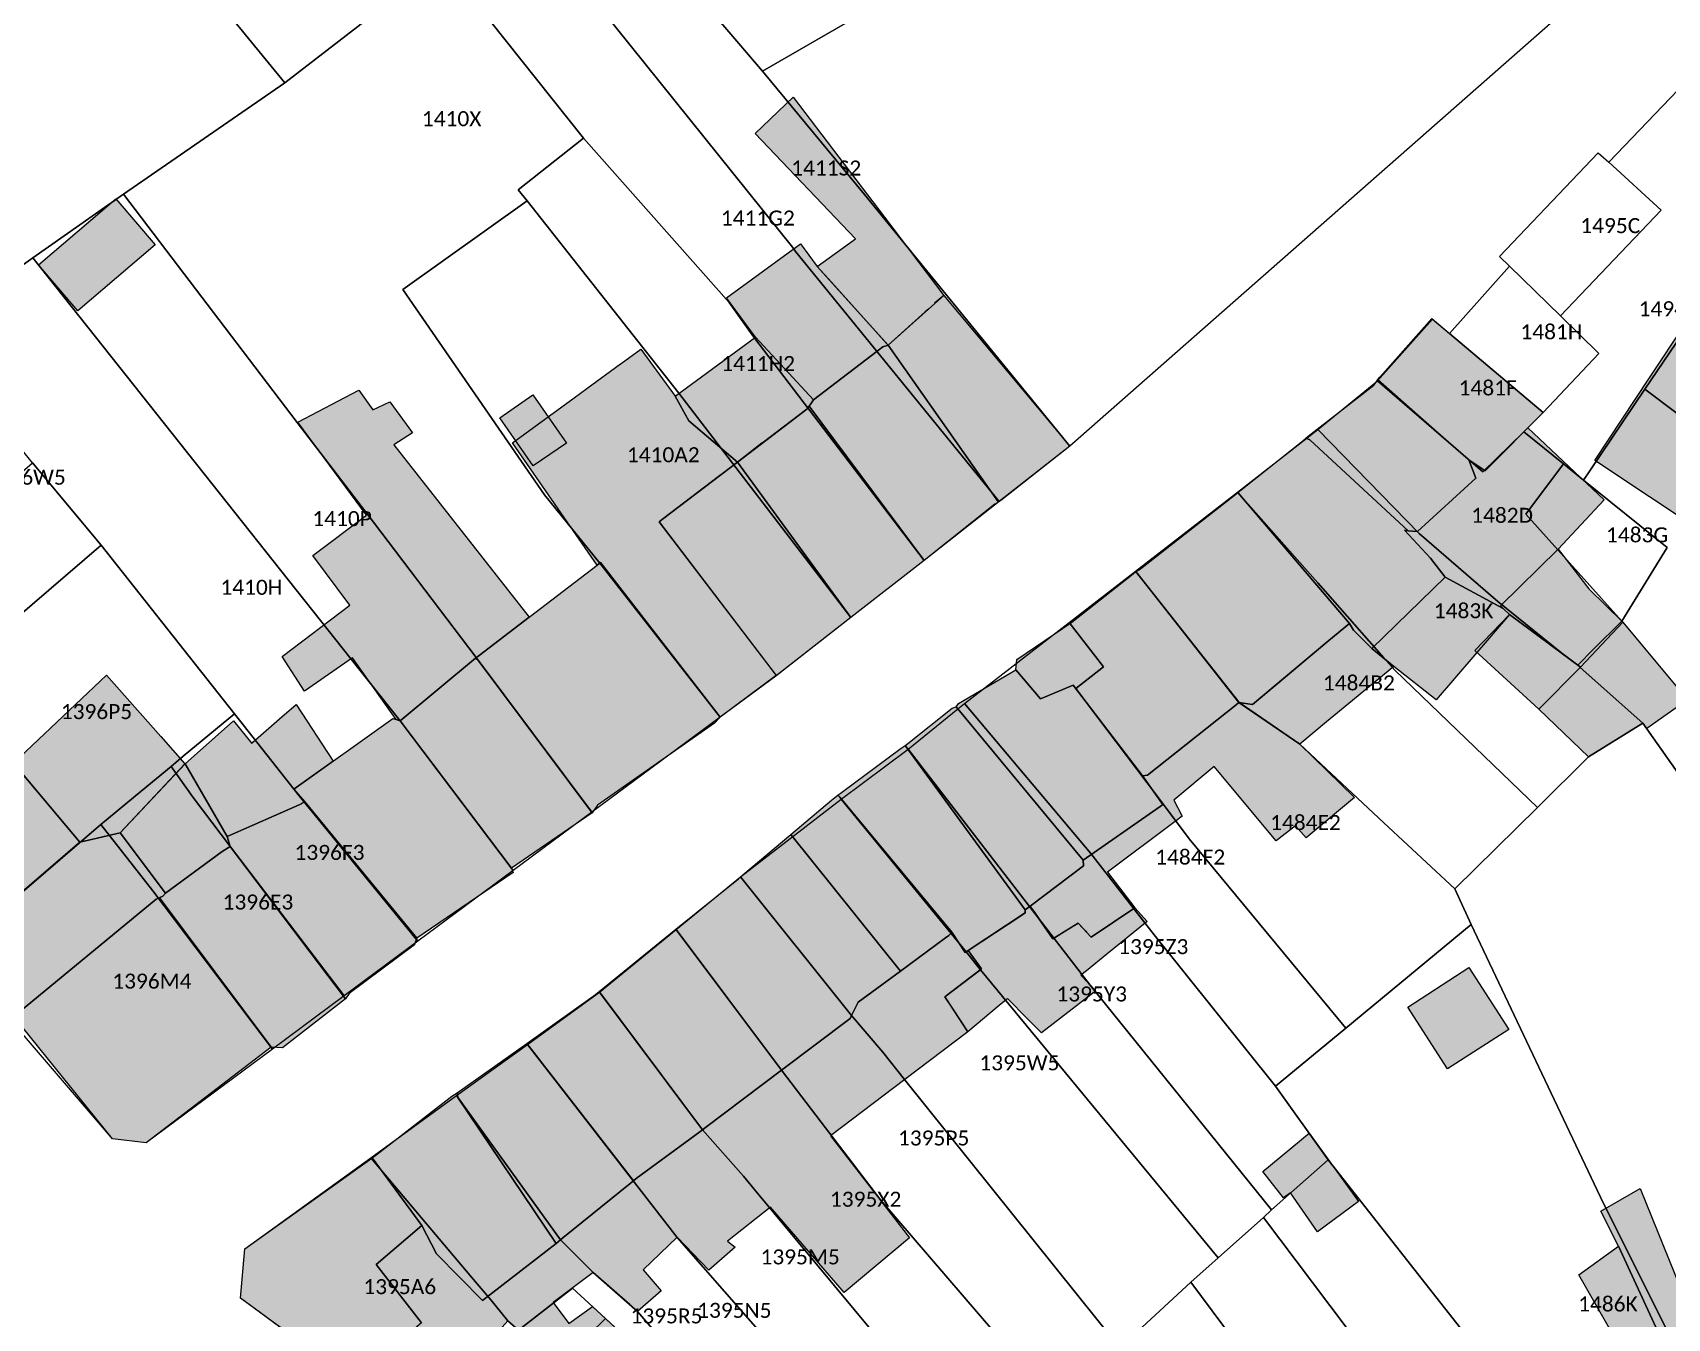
# Model space of a CAD drawing. Header units: metres. Extents: x 113120 to 240396, y 120329 to 242116.
# Drawn here: x 116610.3 to 116697.4, y 121837.3 to 121905.8 of the extents above; entities that cross this region are included whole.
import ezdxf

# ---------------------------------------------------------------- set-up
doc = ezdxf.new("R2010")
doc.units = ezdxf.units.M
doc.header["$LTSCALE"] = 3
for name, color, linetype, lineweight in [('Bpn_CaPa', 78, 'Continuous', 0), ('Bpn_ReBu', 4, 'Continuous', 0), ('Bpt_CaNu', 7, 'Continuous', 0), ('Hachure bâtiment', 11, 'Continuous', 0)]:
    doc.layers.add(name, color=color, linetype=linetype, lineweight=lineweight)
doc.styles.add('Legend', font='')
doc.styles.get('Legend').set_extended_font_data('Calibri')

msp = doc.modelspace()

# ---------------------------------------------------------------- hatches: boundary and pattern name
at = {"layer": 'Hachure bâtiment'}
h = msp.add_hatch(color=256, dxfattribs=at)
h.dxf.hatch_style = 1
h.paths.add_polyline_path([(116654.121, 121894.854), (116648.781, 121900.463), (116650.811, 121902.401), (116655.677, 121895.994), (116658.839, 121891.83), (116658.346, 121891.414), (116658.352, 121891.408), (116658.357, 121891.401), (116658.034, 121891.113), (116657.845, 121890.944), (116655.865, 121889.18), (116652.086, 121893.363)])
h = msp.add_hatch(color=256, dxfattribs=at)
h.dxf.hatch_style = 1
h.paths.add_polyline_path([(116610.568, 121893.457), (116614.695, 121896.974), (116616.788, 121894.519), (116612.661, 121891.002)])
h = msp.add_hatch(color=256, dxfattribs=at)
h.dxf.hatch_style = 1
h.paths.add_polyline_path([(116651.896, 121886.253), (116648.791, 121889.594), (116647.255, 121891.691), (116651.196, 121894.578), (116652.086, 121893.363), (116652.842, 121892.527), (116655.801, 121889.251), (116655.865, 121889.18), (116655.596, 121889.093)])
h = msp.add_hatch(color=256, dxfattribs=at)
h.dxf.hatch_style = 1
h.paths.add_polyline_path([(116699.383, 121879.157), (116693.549, 121883.017), (116696.432, 121887.373), (116696.44, 121887.386), (116698.433, 121890.397), (116699.748, 121892.386), (116700.192, 121893.056), (116700.43, 121893.415), (116700.868, 121894.078), (116700.872, 121894.076), (116708.87, 121888.783), (116708.904, 121888.761), (116710.463, 121887.729), (116710.784, 121887.517), (116710.108, 121886.495), (116710.336, 121886.344), (116712.253, 121885.075), (116710.494, 121882.417), (116708.577, 121883.685), (116708.348, 121883.837), (116708.179, 121883.948), (116706.914, 121884.786), (116706.435, 121885.102), (116703.721, 121881.001), (116705.634, 121879.735), (116705.863, 121879.584), (116705.668, 121879.289), (116705.461, 121878.976), (116702.186, 121874.027), (116697.876, 121876.879)])
h = msp.add_hatch(color=256, dxfattribs=at)
h.dxf.hatch_style = 1
h.paths.add_polyline_path([(116665.553, 121883.787), (116661.944, 121880.949), (116661.753, 121880.809), (116655.865, 121889.18), (116658.839, 121891.83)])
h = msp.add_hatch(color=256, dxfattribs=at)
h.dxf.hatch_style = 1
h.paths.add_polyline_path([(116690.789, 121885.577), (116687.706, 121882.468), (116686.83, 121883.057), (116681.982, 121887.343), (116682.094, 121887.47), (116684.857, 121890.59)])
h = msp.add_hatch(color=256, dxfattribs=at)
h.dxf.hatch_style = 1
h.paths.add_polyline_path([(116646.911, 121869.346), (116640.644, 121877.456), (116640.54, 121877.59), (116640.35, 121877.449), (116635.846, 121883.964), (116639.132, 121886.371), (116639.797, 121886.858), (116641.595, 121888.176), (116641.63, 121888.201), (116642.676, 121888.967), (116644.513, 121886.46), (116645.238, 121885.138), (116647.829, 121882.938), (116647.088, 121882.373), (116646.829, 121882.175), (116643.842, 121879.896), (116643.663, 121879.759), (116649.908, 121871.556)])
h = msp.add_hatch(color=256, dxfattribs=at)
h.dxf.hatch_style = 1
h.paths.add_polyline_path([(116647.829, 121882.938), (116645.238, 121885.138), (116644.513, 121886.46), (116648.791, 121889.594), (116651.896, 121886.253), (116651.789, 121886.108), (116651.655, 121885.927), (116651.537, 121885.768), (116649.159, 121883.953), (116649.152, 121883.96), (116649.147, 121883.968)])
h = msp.add_hatch(color=256, dxfattribs=at)
h.dxf.hatch_style = 1
h.paths.add_polyline_path([(116661.753, 121880.809), (116661.558, 121880.698), (116657.79, 121877.699), (116651.655, 121885.927), (116651.789, 121886.108), (116651.896, 121886.253), (116655.596, 121889.093), (116655.865, 121889.18)])
h = msp.add_hatch(color=256, dxfattribs=at)
h.dxf.hatch_style = 1
h.paths.add_polyline_path([(116686.83, 121883.057), (116687.202, 121882.075), (116684.091, 121879.235), (116683.832, 121879.26), (116683.608, 121879.281), (116678.356, 121884.132), (116678.15, 121884.22), (116678.268, 121884.314), (116681.777, 121887.05), (116681.889, 121887.195), (116681.982, 121887.343)])
h = msp.add_hatch(color=256, dxfattribs=at)
h.dxf.hatch_style = 1
h.paths.add_polyline_path([(116628.4, 121885.718), (116629.3, 121886.151), (116630.5, 121884.501), (116629.517, 121883.868), (116636.726, 121874.675), (116634.056, 121872.631), (116633.868, 121872.489), (116629.852, 121869.143), (116629.644, 121869.213), (116627.3, 121872.501), (116624.75, 121870.718), (116623.55, 121872.568), (116627.167, 121875.318), (116625.2, 121877.951), (116628.05, 121880.118), (116624.389, 121885.072), (116627.65, 121886.768)])
h = msp.add_hatch(color=256, dxfattribs=at)
h.dxf.hatch_style = 1
h.paths.add_polyline_path([(116638.717, 121883.951), (116636.95, 121882.734), (116635.167, 121885.301), (116636.917, 121886.518)])
h = msp.add_hatch(color=256, dxfattribs=at)
h.dxf.hatch_style = 1
h.paths.add_polyline_path([(116657.79, 121877.699), (116653.877, 121874.647), (116647.829, 121882.938), (116651.537, 121885.768), (116651.655, 121885.927)])
h = msp.add_hatch(color=256, dxfattribs=at)
h.dxf.hatch_style = 1
h.paths.add_polyline_path([(116689.981, 121884.762), (116694.051, 121880.924), (116691.6, 121878.301), (116688.517, 121875.268), (116688.664, 121875.131), (116685.567, 121876.799), (116684.782, 121877.808), (116683.404, 121879.301), (116683.608, 121879.281), (116683.832, 121879.26), (116684.091, 121879.235), (116687.202, 121882.075), (116686.83, 121883.057), (116687.706, 121882.468)])
h = msp.add_hatch(color=256, dxfattribs=at)
h.dxf.hatch_style = 1
h.paths.add_polyline_path([(116678.356, 121884.132), (116683.608, 121879.281), (116683.404, 121879.301), (116684.782, 121877.808), (116685.567, 121876.799), (116681.67, 121872.993), (116680.684, 121873.981), (116680.465, 121874.336), (116674.51, 121881.321), (116674.686, 121881.461), (116677.974, 121884.08), (116678.15, 121884.22)])
h = msp.add_hatch(color=256, dxfattribs=at)
h.dxf.hatch_style = 1
h.paths.add_polyline_path([(116653.877, 121874.647), (116650.064, 121871.671), (116649.911, 121871.552), (116643.663, 121879.759), (116643.842, 121879.896), (116647.829, 121882.938)])
h = msp.add_hatch(color=256, dxfattribs=at)
h.dxf.hatch_style = 1
h.paths.add_polyline_path([(116680.465, 121874.336), (116680.279, 121874.181), (116679.268, 121873.335), (116675.306, 121870.022), (116674.575, 121870.126), (116669.083, 121877.099), (116669.25, 121877.195), (116674.315, 121881.156), (116674.51, 121881.321)])
h = msp.add_hatch(color=256, dxfattribs=at)
h.dxf.hatch_style = 1
h.paths.add_polyline_path([(116646.911, 121869.346), (116646.62, 121869.02), (116640.381, 121864.643), (116640.095, 121864.24), (116633.992, 121872.395), (116633.868, 121872.489), (116634.056, 121872.631), (116636.726, 121874.675), (116640.35, 121877.449), (116640.54, 121877.59)])
h = msp.add_hatch(color=256, dxfattribs=at)
h.dxf.hatch_style = 1
h.paths.add_polyline_path([(116693.224, 121876.177), (116695.05, 121874.401), (116692.783, 121872.001), (116689, 121874.818), (116688.664, 121875.131), (116688.517, 121875.268), (116691.6, 121878.301)])
h = msp.add_hatch(color=256, dxfattribs=at)
h.dxf.hatch_style = 1
h.paths.add_polyline_path([(116674.575, 121870.126), (116674.421, 121870.003), (116669.705, 121866.245), (116669.439, 121866.211), (116665.738, 121871.041), (116664.003, 121870.323), (116662.679, 121871.871), (116662.725, 121872.415), (116665.663, 121874.399), (116668.937, 121876.984), (116669.083, 121877.099)])
h = msp.add_hatch(color=256, dxfattribs=at)
h.dxf.hatch_style = 1
h.paths.add_polyline_path([(116681.67, 121872.993), (116685.567, 121876.799), (116688.664, 121875.131), (116689, 121874.818), (116685.101, 121870.262), (116682.833, 121872.043)])
h = msp.add_hatch(color=256, dxfattribs=at)
h.dxf.hatch_style = 1
h.paths.add_polyline_path([(116675.045, 121869.804), (116674.575, 121870.126), (116675.306, 121870.022), (116676.596, 121871.101), (116679.268, 121873.335), (116680.279, 121874.181), (116680.465, 121874.336), (116680.684, 121873.981), (116681.527, 121873.136), (116681.67, 121872.993), (116682.833, 121872.043), (116679.639, 121869.406), (116679.247, 121869.082), (116677.817, 121867.901), (116677.74, 121867.966), (116677.734, 121867.958)])
h = msp.add_hatch(color=256, dxfattribs=at)
h.dxf.hatch_style = 1
h.paths.add_polyline_path([(116692.783, 121872.001), (116690.558, 121869.759), (116687.162, 121872.889), (116689, 121874.818)])
h = msp.add_hatch(color=256, dxfattribs=at)
h.dxf.hatch_style = 1
h.paths.add_polyline_path([(116698.5, 121870.268), (116696.323, 121868.729), (116696.117, 121869.018), (116693.217, 121867.218), (116690.558, 121869.759), (116692.783, 121872.001), (116695.05, 121874.401)])
h = msp.add_hatch(color=256, dxfattribs=at)
h.dxf.hatch_style = 1
h.paths.add_polyline_path([(116633.992, 121872.395), (116640.095, 121864.24), (116635.783, 121861.287), (116629.852, 121869.143), (116633.868, 121872.489)])
h = msp.add_hatch(color=256, dxfattribs=at)
h.dxf.hatch_style = 1
h.paths.add_polyline_path([(116618.377, 121866.856), (116614.927, 121863.171), (116612.764, 121862.677), (116609.241, 121866.882), (116614.188, 121871.58), (116617.088, 121868.31)])
h = msp.add_hatch(color=256, dxfattribs=at)
h.dxf.hatch_style = 1
h.paths.add_polyline_path([(116664.003, 121870.323), (116665.738, 121871.041), (116669.439, 121866.211), (116670.518, 121864.68), (116670.369, 121864.576), (116666.269, 121861.716), (116659.505, 121869.893), (116659.614, 121870.072), (116662.679, 121871.871)])
h = msp.add_hatch(color=256, dxfattribs=at)
h.dxf.hatch_style = 1
h.paths.add_polyline_path([(116621.933, 121867.936), (116622.003, 121867.998), (116623.421, 121869.249), (116624.298, 121870.022), (116626.272, 121866.989), (116624.189, 121865.495), (116624.768, 121864.832), (116624.551, 121864.707), (116624.469, 121864.66), (116620.747, 121863.025), (116620.625, 121862.972), (116619.165, 121865.495), (116618.378, 121866.855), (116620.955, 121869.143)])
h = msp.add_hatch(color=256, dxfattribs=at)
h.dxf.hatch_style = 1
h.paths.add_polyline_path([(116666.269, 121861.716), (116666.287, 121861.408), (116663.441, 121859.266), (116663.176, 121859.066), (116656.778, 121867.825), (116656.917, 121867.935), (116659.283, 121869.81), (116659.505, 121869.893)])
h = msp.add_hatch(color=256, dxfattribs=at)
h.dxf.hatch_style = 1
h.paths.add_polyline_path([(116677.817, 121867.901), (116680.733, 121865.051), (116678.167, 121862.901), (116677.6, 121863.551), (116676.567, 121862.751), (116673.25, 121866.701), (116671.1, 121864.918), (116671.55, 121864.051), (116671.169, 121863.766), (116667.567, 121861.068), (116669.017, 121859.168), (116666.7, 121857.601), (116666, 121858.351), (116664.65, 121857.518), (116663.441, 121859.266), (116666.287, 121861.408), (116666.269, 121861.716), (116670.369, 121864.576), (116670.518, 121864.68), (116669.439, 121866.211), (116669.705, 121866.245), (116674.421, 121870.003), (116674.575, 121870.126)])
h = msp.add_hatch(color=256, dxfattribs=at)
h.dxf.hatch_style = 1
h.paths.add_polyline_path([(116629.644, 121869.213), (116629.852, 121869.143), (116635.783, 121861.287), (116635.874, 121861.06), (116630.738, 121857.553), (116624.768, 121864.832), (116624.189, 121865.495), (116629.458, 121869.275)])
h = msp.add_hatch(color=256, dxfattribs=at)
h.dxf.hatch_style = 1
h.paths.add_polyline_path([(116663.176, 121859.066), (116663.185, 121858.911), (116660.145, 121856.903), (116659.984, 121856.796), (116659.266, 121857.875), (116653.293, 121865.07), (116653.196, 121865.185), (116653.377, 121865.32), (116656.564, 121867.688), (116656.778, 121867.825)])
h = msp.add_hatch(color=256, dxfattribs=at)
h.dxf.hatch_style = 1
h.paths.add_polyline_path([(116612.764, 121862.677), (116605.843, 121856.714), (116602.256, 121860.684), (116609.241, 121866.882)])
h = msp.add_hatch(color=256, dxfattribs=at)
h.dxf.hatch_style = 1
h.paths.add_polyline_path([(116620.789, 121862.44), (116620.361, 121862.183), (116617.33, 121859.955), (116614.927, 121863.171), (116618.378, 121866.855), (116620.625, 121862.972)])
h = msp.add_hatch(color=256, dxfattribs=at)
h.dxf.hatch_style = 1
h.paths.add_polyline_path([(116630.738, 121857.553), (116630.657, 121857.346), (116630.609, 121857.203), (116627.127, 121854.607), (116626.939, 121854.324), (116620.789, 121862.44), (116620.625, 121862.972), (116624.469, 121864.66), (116624.768, 121864.832)])
h = msp.add_hatch(color=256, dxfattribs=at)
h.dxf.hatch_style = 1
h.paths.add_polyline_path([(116653.293, 121865.07), (116659.266, 121857.875), (116659.108, 121857.697), (116658.931, 121857.567), (116656.526, 121855.802), (116650.685, 121863.082), (116652.853, 121864.912), (116653.025, 121865.057), (116653.196, 121865.185)])
h = msp.add_hatch(color=256, dxfattribs=at)
h.dxf.hatch_style = 1
h.paths.add_polyline_path([(116617.039, 121859.718), (116617.011, 121859.704), (116616.837, 121859.635), (116609.255, 121853.383), (116605.843, 121856.714), (116612.764, 121862.677), (116614.927, 121863.171), (116617.33, 121859.955), (116617.188, 121859.794)])
h = msp.add_hatch(color=256, dxfattribs=at)
h.dxf.hatch_style = 1
h.paths.add_polyline_path([(116656.526, 121855.802), (116654.264, 121854.149), (116654.021, 121853.635), (116653.925, 121853.431), (116648.005, 121860.82), (116648.129, 121860.924), (116650.685, 121863.082)])
h = msp.add_hatch(color=256, dxfattribs=at)
h.dxf.hatch_style = 1
h.paths.add_polyline_path([(116626.939, 121854.324), (116623.585, 121851.699), (116622.964, 121851.741), (116617.011, 121859.704), (116617.188, 121859.794), (116617.33, 121859.955), (116620.361, 121862.183), (116620.789, 121862.44)])
h = msp.add_hatch(color=256, dxfattribs=at)
h.dxf.hatch_style = 1
h.paths.add_polyline_path([(116653.925, 121853.431), (116653.851, 121853.275), (116650.185, 121850.513), (116644.553, 121858.041), (116647.883, 121860.722), (116648.005, 121860.82)])
h = msp.add_hatch(color=256, dxfattribs=at)
h.dxf.hatch_style = 1
h.paths.add_polyline_path([(116622.964, 121851.741), (116616.303, 121846.644), (116614.515, 121846.851), (116609.255, 121853.383), (116616.837, 121859.635), (116617.011, 121859.704)])
h = msp.add_hatch(color=256, dxfattribs=at)
h.dxf.hatch_style = 1
h.paths.add_polyline_path([(116664.65, 121857.518), (116665.414, 121857.989), (116666, 121858.351), (116666.404, 121857.918), (116666.445, 121857.874), (116666.7, 121857.601), (116669.017, 121859.168), (116669.691, 121858.442), (116667.538, 121856.703), (116666.44, 121855.816), (116666.137, 121855.573), (116666.944, 121854.749), (116666.697, 121854.558), (116664.04, 121852.5), (116663.282, 121853.267), (116662.232, 121854.33), (116662.068, 121854.192), (116661.799, 121853.966), (116660.117, 121852.551), (116659.847, 121852.966), (116659.155, 121854.027), (116659.108, 121854.098), (116659.066, 121854.164), (116658.9, 121854.418), (116660.747, 121855.834), (116660.848, 121855.913), (116660.836, 121855.929), (116660.145, 121856.903), (116662.994, 121858.785), (116663.185, 121858.911), (116663.176, 121859.066), (116663.441, 121859.266), (116663.503, 121859.177), (116663.529, 121859.138), (116663.671, 121858.933), (116664.058, 121858.374)])
h = msp.add_hatch(color=256, dxfattribs=at)
h.dxf.hatch_style = 1
h.paths.add_polyline_path([(116659.984, 121856.796), (116660.145, 121856.903), (116660.848, 121855.912), (116658.9, 121854.418), (116660.117, 121852.551), (116656.756, 121850.01), (116652.8, 121847.018), (116657.017, 121841.568), (116653.517, 121838.651), (116649.6, 121843.201), (116647.3, 121841.401), (116647.717, 121841.068), (116646.302, 121839.848), (116644.617, 121841.601), (116642.8, 121839.868), (116643.767, 121838.751), (116642.5, 121837.651), (116642.407, 121837.733), (116642.314, 121837.815), (116642.089, 121838.013), (116640.15, 121839.718), (116638, 121838.118), (116638.85, 121837.001), (116640.1, 121837.918), (116645.767, 121832.668), (116643.328, 121830.346), (116641.21, 121832.211), (116638.268, 121834.802), (116635.6, 121837.151), (116630.344, 121831.291), (116627.565, 121833.737), (116627.34, 121833.936), (116630.985, 121837.046), (116628.568, 121840.155), (116630.999, 121842.227), (116631.779, 121840.725), (116634.238, 121838.237), (116638.163, 121841.28), (116638.528, 121841.575), (116642.113, 121844.471), (116642.288, 121844.613), (116642.442, 121844.737), (116645.822, 121847.229), (116645.973, 121847.34), (116646.123, 121847.453), (116650.185, 121850.513), (116653.851, 121853.275), (116653.925, 121853.431), (116654.021, 121853.635), (116654.264, 121854.149), (116656.526, 121855.802), (116658.931, 121857.567), (116659.108, 121857.697), (116659.266, 121857.875)])
h = msp.add_hatch(color=256, dxfattribs=at)
h.dxf.hatch_style = 1
h.paths.add_polyline_path([(116650.185, 121850.513), (116646.123, 121847.453), (116645.973, 121847.34), (116640.463, 121854.703), (116644.553, 121858.041)])
h = msp.add_hatch(color=256, dxfattribs=at)
h.dxf.hatch_style = 1
h.paths.add_polyline_path([(116683.573, 121853.881), (116686.832, 121855.985), (116688.959, 121852.689), (116685.701, 121850.586)])
h = msp.add_hatch(color=256, dxfattribs=at)
h.dxf.hatch_style = 1
h.paths.add_polyline_path([(116645.973, 121847.34), (116645.822, 121847.229), (116642.442, 121844.737), (116642.288, 121844.613), (116636.606, 121851.933), (116640.261, 121854.546), (116640.463, 121854.703)], flags=17)
h = msp.add_hatch(color=256, dxfattribs=at)
h.dxf.hatch_style = 1
h.paths.add_polyline_path([(116642.288, 121844.613), (116642.113, 121844.471), (116638.528, 121841.575), (116638.163, 121841.28), (116632.926, 121849.063), (116632.882, 121849.312), (116636.606, 121851.933)], flags=17)
h = msp.add_hatch(color=256, dxfattribs=at)
h.dxf.hatch_style = 1
h.paths.add_polyline_path([(116632.926, 121849.063), (116638.163, 121841.28), (116634.238, 121838.237), (116631.779, 121840.725), (116630.999, 121842.227), (116628.357, 121845.831), (116628.545, 121845.98), (116632.614, 121849.123), (116632.882, 121849.312)], flags=17)
h = msp.add_hatch(color=256, dxfattribs=at)
h.dxf.hatch_style = 1
h.paths.add_polyline_path([(116680.95, 121843.518), (116678.767, 121841.901), (116677.317, 121843.968), (116676.95, 121843.701), (116675.85, 121845.118), (116678.317, 121847.151)])
h = msp.add_hatch(color=256, dxfattribs=at)
h.dxf.hatch_style = 1
h.paths.add_polyline_path([(116630.999, 121842.227), (116628.568, 121840.155), (116630.985, 121837.046), (116627.34, 121833.936), (116627.275, 121833.993), (116627.211, 121834.049), (116627.086, 121834.141), (116621.332, 121838.35), (116621.568, 121840.992), (116628.22, 121845.726), (116628.357, 121845.831)])
h = msp.add_hatch(color=256, dxfattribs=at)
h.dxf.hatch_style = 1
h.paths.add_polyline_path([(116693.878, 121843.004), (116695.976, 121844.205), (116699.021, 121836.65), (116697.425, 121835.457), (116694.812, 121841.136)])
h = msp.add_hatch(color=256, dxfattribs=at)
h.dxf.hatch_style = 1
h.paths.add_polyline_path([(116694.812, 121841.136), (116697.425, 121835.457), (116695.752, 121834.246), (116692.691, 121839.604)])

# ---------------------------------------------------------------- linework, layer by layer
at = {"layer": 'Bpn_CaPa'}
for points in [[(116643.228, 121931.074), (116648.27, 121935.22), (116661.347, 121910.832), (116649.178, 121903.791), (116639.128, 121915.542), (116634.317, 121921.433), (116644.35, 121929.767), (116643.228, 121931.074)], [(116661.798, 121880.833), (116650.929, 121894.166), (116650.767, 121894.4), (116635.85, 121912.967), (116639.128, 121915.542), (116649.178, 121903.791), (116654.608, 121897.21), (116665.552, 121883.786), (116661.798, 121880.833)], [(116623.7, 121903.166), (116615.097, 121897.233), (116610.262, 121893.839), (116604.65, 121889.828), (116600.05, 121895.517), (116596.867, 121892.917), (116584.391, 121881.663), (116581.394, 121885.081), (116588.017, 121890.567), (116590.291, 121892.643), (116592.309, 121894.486), (116597.217, 121898.967), (116616.116, 121912.435), (116623.7, 121903.166)], [(116661.798, 121880.833), (116657.79, 121877.698), (116648.7, 121889.6), (116647.391, 121891.442), (116639.633, 121900.217), (116632.1, 121909.667), (116635.85, 121912.967), (116650.767, 121894.4), (116650.929, 121894.166), (116661.798, 121880.833)], [(116623.7, 121903.166), (116632.1, 121909.667), (116639.633, 121900.217), (116636.15, 121897.45), (116636.617, 121896.867), (116630, 121892.15), (116637.55, 121881.2), (116640.495, 121877.559), (116646.911, 121869.345), (116640.071, 121864.272), (116633.902, 121872.513), (116628.435, 121879.742), (116624.35, 121885.05), (116615.097, 121897.233), (116623.7, 121903.166)], [(116690.789, 121885.576), (116693.768, 121888.725), (116691.716, 121890.732), (116697.093, 121896.37), (116694.291, 121898.938), (116698.403, 121903.225), (116701.363, 121900.505), (116701.618, 121895.716), (116702.003, 121895.381), (116701.182, 121894.14), (116696.224, 121886.824), (116693.283, 121882.467), (116692.952, 121881.983), (116691.887, 121882.845), (116689.773, 121884.555), (116690.789, 121885.576)], [(116657.79, 121877.698), (116653.878, 121874.646), (116644.717, 121886.617), (116636.617, 121896.867), (116636.15, 121897.45), (116639.633, 121900.217), (116647.391, 121891.442), (116648.7, 121889.6), (116657.79, 121877.698)], [(116689.004, 121893.381), (116688.462, 121893.911), (116693.732, 121899.436), (116694.291, 121898.938), (116697.093, 121896.37), (116691.716, 121890.732), (116689.004, 121893.381)], [(116610.262, 121893.839), (116615.097, 121897.233), (116624.35, 121885.05), (116628.435, 121879.742), (116633.902, 121872.513), (116640.071, 121864.272), (116635.878, 121861.161), (116629.852, 121869.142), (116627.646, 121871.923), (116610.262, 121893.839)], [(116646.911, 121869.345), (116640.495, 121877.559), (116637.55, 121881.2), (116630, 121892.15), (116636.617, 121896.867), (116644.717, 121886.617), (116653.878, 121874.646), (116649.876, 121871.524), (116646.911, 121869.345)], [(116708.349, 121866.852), (116700.785, 121878.574), (116703.337, 121881.472), (116696.224, 121886.824), (116701.182, 121894.14), (116702.003, 121895.381), (116706.793, 121891.671), (116713.515, 121885.729), (116713.883, 121886.022), (116715.458, 121883.025), (116713.778, 121881.969), (116709.16, 121879.015), (116710.085, 121877.484), (116711.327, 121875.443), (116711.975, 121874.377), (116716.495, 121866.965), (116718.651, 121862.556), (116713.547, 121858.612), (116708.349, 121866.852)], [(116613.9, 121878.517), (116610.246, 121882.896), (116609.385, 121883.951), (116604.65, 121889.828), (116610.262, 121893.839), (116627.646, 121871.923), (116629.852, 121869.142), (116635.878, 121861.161), (116630.788, 121857.386), (116624.47, 121865.15), (116621.025, 121869.517), (116613.9, 121878.517)], [(116690.789, 121885.576), (116685.797, 121889.795), (116689.004, 121893.381), (116691.716, 121890.732), (116693.768, 121888.725), (116690.789, 121885.576)], [(116690.789, 121885.576), (116689.773, 121884.555), (116687.573, 121882.413), (116681.961, 121887.275), (116684.889, 121890.563), (116685.797, 121889.795), (116690.789, 121885.576)], [(116681.961, 121887.275), (116687.573, 121882.413), (116689.773, 121884.555), (116691.887, 121882.845), (116689.868, 121880.157), (116694.989, 121874.457), (116693.487, 121872.969), (116692.642, 121872.108), (116691.794, 121872.753), (116688.372, 121875.501), (116684.188, 121879.124), (116678.787, 121884.681), (116681.961, 121887.275)], [(116708.349, 121866.852), (116701.042, 121862.034), (116696.117, 121869.017), (116692.774, 121871.99), (116692.642, 121872.108), (116693.487, 121872.969), (116694.989, 121874.457), (116697.409, 121878.38), (116692.952, 121881.983), (116693.283, 121882.467), (116696.224, 121886.824), (116703.337, 121881.472), (116700.785, 121878.574), (116708.349, 121866.852)], [(116674.496, 121881.332), (116678.787, 121884.681), (116684.188, 121879.124), (116688.372, 121875.501), (116691.794, 121872.753), (116692.642, 121872.108), (116692.774, 121871.99), (116696.117, 121869.017), (116693.217, 121867.217), (116690.491, 121864.529), (116682.891, 121871.84), (116682.304, 121872.499), (116678.774, 121876.495), (116674.511, 121881.32), (116674.496, 121881.332)], [(116598.597, 121865.379), (116594.895, 121869.69), (116601.225, 121875.119), (116602.225, 121875.996), (116603.881, 121877.423), (116606.298, 121879.499), (116607.616, 121880.633), (116610.246, 121882.896), (116613.9, 121878.517), (116607.425, 121872.952), (116605.398, 121871.3), (116604.918, 121870.883), (116598.597, 121865.379)], [(116694.989, 121874.457), (116689.868, 121880.157), (116691.887, 121882.845), (116692.952, 121881.983), (116697.409, 121878.38), (116694.989, 121874.457)], [(116669.063, 121877.125), (116674.496, 121881.332), (116674.511, 121881.32), (116678.774, 121876.495), (116682.304, 121872.499), (116682.891, 121871.84), (116690.491, 121864.529), (116686.083, 121860.183), (116682.296, 121863.708), (116677.817, 121867.9), (116674.584, 121870.127), (116669.063, 121877.125)], [(116613.9, 121878.517), (116621.025, 121869.517), (116618.288, 121867.251), (116617.641, 121866.715), (116616.037, 121865.386), (116613.89, 121863.609), (116605.958, 121856.811), (116602.484, 121860.854), (116609.183, 121866.87), (116605.398, 121871.3), (116607.425, 121872.952), (116613.9, 121878.517)], [(116669.063, 121877.125), (116674.584, 121870.127), (116677.817, 121867.9), (116682.296, 121863.708), (116686.083, 121860.183), (116686.95, 121858.283), (116680.267, 121852.75), (116671.923, 121862.853), (116670.242, 121865.111), (116665.875, 121870.863), (116667.362, 121872.014), (116665.526, 121874.386), (116669.063, 121877.125)], [(116676.531, 121849.657), (116670.05, 121857.726), (116666.687, 121862.071), (116659.95, 121870.071), (116665.526, 121874.386), (116667.362, 121872.014), (116665.875, 121870.863), (116670.242, 121865.111), (116671.923, 121862.853), (116680.267, 121852.75), (116676.531, 121849.657)], [(116676.311, 121843.071), (116666.638, 121855.043), (116663.402, 121859.237), (116656.932, 121867.623), (116659.588, 121869.79), (116659.95, 121870.071), (116666.687, 121862.071), (116670.05, 121857.726), (116676.531, 121849.657), (116679.34, 121845.739), (116676.311, 121843.071)], [(116617.641, 121866.715), (116618.288, 121867.251), (116621.025, 121869.517), (116624.47, 121865.15), (116630.788, 121857.386), (116626.873, 121854.482), (116620.799, 121862.427), (116618.812, 121865.062), (116617.641, 121866.715)], [(116711.486, 121831.378), (116709.682, 121828.275), (116703.53, 121833.433), (116698.867, 121837), (116697.538, 121836.387), (116694.017, 121843.4), (116686.95, 121858.283), (116686.083, 121860.183), (116690.491, 121864.529), (116693.217, 121867.217), (116696.117, 121869.017), (116701.042, 121862.034), (116705.972, 121854.531), (116707.003, 121852.951), (116707.842, 121851.667), (116704.444, 121845.338), (116708.108, 121839.496), (116707.899, 121839.167), (116706.717, 121837.317), (116707.7, 121835.067), (116711.486, 121831.378)], [(116676.311, 121843.071), (116675.883, 121842.65), (116673.467, 121840.5), (116660.8, 121855.867), (116660.026, 121856.817), (116653.372, 121864.974), (116656.932, 121867.623), (116663.402, 121859.237), (116666.638, 121855.043), (116676.311, 121843.071)], [(116617.641, 121866.715), (116618.812, 121865.062), (116620.799, 121862.427), (116626.873, 121854.482), (116623.04, 121851.64), (116616.67, 121860.078), (116613.89, 121863.609), (116616.037, 121865.386), (116617.641, 121866.715)], [(116668.217, 121835.7), (116656.75, 121850.017), (116655.587, 121851.467), (116653.925, 121853.43), (116648.001, 121860.815), (116653.372, 121864.974), (116660.026, 121856.817), (116660.8, 121855.867), (116673.467, 121840.5), (116672.015, 121839.211), (116668.217, 121835.7)], [(116613.89, 121863.609), (116616.67, 121860.078), (116623.04, 121851.64), (116616.303, 121846.643), (116614.515, 121846.85), (116605.958, 121856.811), (116613.89, 121863.609)], [(116648.001, 121860.815), (116653.925, 121853.43), (116655.587, 121851.467), (116656.75, 121850.017), (116668.217, 121835.7), (116665.047, 121832.449), (116655.466, 121843.598), (116651.792, 121848.409), (116650.185, 121850.512), (116644.573, 121858.014), (116648.001, 121860.815)], [(116640.485, 121854.674), (116644.573, 121858.014), (116650.185, 121850.512), (116651.792, 121848.409), (116655.466, 121843.598), (116665.047, 121832.449), (116661.494, 121828.806), (116648.732, 121844.172), (116648.158, 121844.864), (116645.973, 121847.339), (116640.485, 121854.674)], [(116676.531, 121849.657), (116680.267, 121852.75), (116686.95, 121858.283), (116694.017, 121843.4), (116697.538, 121836.387), (116699.388, 121832.695), (116700.861, 121829.768), (116701.73, 121828.037), (116706.88, 121824.248), (116708.795, 121822.341), (116704.317, 121815), (116697.547, 121822.616), (116698.067, 121823.288), (116691.553, 121830.204), (116679.34, 121845.739), (116676.531, 121849.657)], [(116658.511, 121825.748), (116644.617, 121841.6), (116636.637, 121851.89), (116640.485, 121854.674), (116645.973, 121847.339), (116648.158, 121844.864), (116648.732, 121844.172), (116661.494, 121828.806), (116660.172, 121827.45), (116658.511, 121825.748)], [(116655.987, 121823.159), (116643.915, 121836.116), (116643.304, 121836.724), (116642.5, 121837.65), (116640.15, 121839.717), (116638.397, 121841.468), (116632.861, 121849.159), (116636.637, 121851.89), (116644.617, 121841.6), (116658.511, 121825.748), (116655.987, 121823.159)], [(116640.798, 121837.266), (116639.047, 121838.896), (116636.169, 121836.65), (116635.594, 121837.156), (116634.677, 121838.264), (116633.647, 121839.473), (116628.279, 121845.845), (116632.861, 121849.159), (116638.397, 121841.468), (116640.15, 121839.717), (116642.5, 121837.65), (116643.304, 121836.724), (116643.915, 121836.116), (116655.987, 121823.159), (116654.155, 121821.28), (116650.167, 121824.617), (116647.099, 121827.141), (116643.505, 121830.097), (116645.767, 121832.667), (116643.476, 121834.79), (116640.798, 121837.266)], [(116630.334, 121831.277), (116629.531, 121831.989), (116628.017, 121833.333), (116627.299, 121833.97), (116621.332, 121838.349), (116621.568, 121840.991), (116628.279, 121845.845), (116633.647, 121839.473), (116634.677, 121838.264), (116635.594, 121837.156), (116634.51, 121835.934), (116630.334, 121831.277)], [(116676.311, 121843.071), (116679.34, 121845.739), (116691.553, 121830.204), (116698.067, 121823.288), (116697.547, 121822.616), (116704.317, 121815), (116700.608, 121811.808), (116691.593, 121822.073), (116687.317, 121827.5), (116675.883, 121842.65), (116676.311, 121843.071)], [(116675.883, 121842.65), (116687.317, 121827.5), (116691.593, 121822.073), (116700.608, 121811.808), (116696.744, 121808.486), (116686.767, 121819.45), (116685.096, 121821.638), (116672.015, 121839.211), (116673.467, 121840.5), (116675.883, 121842.65)], [(116685.959, 121812.623), (116684.585, 121814.406), (116683.275, 121816.107), (116682.074, 121817.665), (116680.826, 121819.285), (116678.354, 121822.495), (116677.888, 121823.06), (116677.206, 121824.033), (116674.89, 121827.039), (116672.68, 121829.835), (116671.893, 121830.939), (116671.005, 121832.075), (116668.217, 121835.7), (116672.015, 121839.211), (116685.096, 121821.638), (116686.767, 121819.45), (116696.744, 121808.486), (116692.36, 121804.726), (116688.812, 121809.093), (116685.959, 121812.623)], [(116640.798, 121837.266), (116638.278, 121834.793), (116633.158, 121828.697), (116630.334, 121831.277), (116634.51, 121835.934), (116635.594, 121837.156), (116636.169, 121836.65), (116639.047, 121838.896), (116640.798, 121837.266)]]:
    msp.add_lwpolyline(points, close=True, dxfattribs=at)
for points in [[(116701.637, 121915.527), (116665.552, 121883.786), (116654.608, 121897.21), (116649.178, 121903.791), (116661.347, 121910.832)], [(116632.1, 121909.667), (116623.7, 121903.166), (116616.116, 121912.435)]]:
    msp.add_lwpolyline(points, dxfattribs=at)
at = {"layer": 'Bpn_ReBu'}
for points in [[(116654.121, 121894.854), (116648.781, 121900.463), (116650.811, 121902.401), (116655.677, 121895.994), (116658.839, 121891.83), (116658.346, 121891.414), (116658.352, 121891.408), (116658.357, 121891.401), (116658.034, 121891.113), (116657.845, 121890.944), (116655.865, 121889.18), (116652.086, 121893.363), (116654.121, 121894.854)], [(116610.568, 121893.457), (116614.695, 121896.974), (116616.788, 121894.519), (116612.661, 121891.002), (116610.568, 121893.457)], [(116651.896, 121886.253), (116648.791, 121889.594), (116647.255, 121891.691), (116651.196, 121894.578), (116652.086, 121893.363), (116652.842, 121892.527), (116655.801, 121889.251), (116655.865, 121889.18), (116655.596, 121889.093), (116651.896, 121886.253)], [(116665.553, 121883.787), (116661.944, 121880.949), (116661.753, 121880.809), (116655.865, 121889.18), (116658.839, 121891.83), (116665.553, 121883.787)], [(116690.789, 121885.577), (116687.706, 121882.468), (116686.83, 121883.057), (116681.982, 121887.343), (116682.094, 121887.47), (116684.857, 121890.59), (116690.789, 121885.577)], [(116646.911, 121869.346), (116640.644, 121877.456), (116640.54, 121877.59), (116640.35, 121877.449), (116635.846, 121883.964), (116639.132, 121886.371), (116639.797, 121886.858), (116641.595, 121888.176), (116641.63, 121888.201), (116642.676, 121888.967), (116644.513, 121886.46), (116645.238, 121885.138), (116647.829, 121882.938), (116647.088, 121882.373), (116646.829, 121882.175), (116643.842, 121879.896), (116643.663, 121879.759), (116649.908, 121871.556), (116646.911, 121869.346)], [(116647.829, 121882.938), (116645.238, 121885.138), (116644.513, 121886.46), (116648.791, 121889.594), (116651.896, 121886.253), (116651.789, 121886.108), (116651.655, 121885.927), (116651.537, 121885.768), (116649.159, 121883.953), (116649.152, 121883.96), (116649.147, 121883.968), (116647.829, 121882.938)], [(116661.753, 121880.809), (116661.558, 121880.698), (116657.79, 121877.699), (116651.655, 121885.927), (116651.789, 121886.108), (116651.896, 121886.253), (116655.596, 121889.093), (116655.865, 121889.18), (116661.753, 121880.809)], [(116686.83, 121883.057), (116687.202, 121882.075), (116684.091, 121879.235), (116683.832, 121879.26), (116683.608, 121879.281), (116678.356, 121884.132), (116678.15, 121884.22), (116678.268, 121884.314), (116681.777, 121887.05), (116681.889, 121887.195), (116681.982, 121887.343), (116686.83, 121883.057)], [(116628.4, 121885.718), (116629.3, 121886.151), (116630.5, 121884.501), (116629.517, 121883.868), (116636.726, 121874.675), (116634.056, 121872.631), (116633.868, 121872.489), (116629.852, 121869.143), (116629.644, 121869.213), (116627.3, 121872.501), (116624.75, 121870.718), (116623.55, 121872.568), (116627.167, 121875.318), (116625.2, 121877.951), (116628.05, 121880.118), (116624.389, 121885.072), (116627.65, 121886.768), (116628.4, 121885.718)], [(116638.717, 121883.951), (116636.95, 121882.734), (116635.167, 121885.301), (116636.917, 121886.518), (116638.717, 121883.951)], [(116657.79, 121877.699), (116653.877, 121874.647), (116647.829, 121882.938), (116651.537, 121885.768), (116651.655, 121885.927), (116657.79, 121877.699)], [(116689.981, 121884.762), (116694.051, 121880.924), (116691.6, 121878.301), (116688.517, 121875.268), (116688.664, 121875.131), (116685.567, 121876.799), (116684.782, 121877.808), (116683.404, 121879.301), (116683.608, 121879.281), (116683.832, 121879.26), (116684.091, 121879.235), (116687.202, 121882.075), (116686.83, 121883.057), (116687.706, 121882.468), (116689.981, 121884.762)], [(116678.356, 121884.132), (116683.608, 121879.281), (116683.404, 121879.301), (116684.782, 121877.808), (116685.567, 121876.799), (116681.67, 121872.993), (116680.684, 121873.981), (116680.465, 121874.336), (116674.51, 121881.321), (116674.686, 121881.461), (116677.974, 121884.08), (116678.15, 121884.22), (116678.356, 121884.132)], [(116653.877, 121874.647), (116650.064, 121871.671), (116649.911, 121871.552), (116643.663, 121879.759), (116643.842, 121879.896), (116647.829, 121882.938), (116653.877, 121874.647)], [(116680.465, 121874.336), (116680.279, 121874.181), (116679.268, 121873.335), (116675.306, 121870.022), (116674.575, 121870.126), (116669.083, 121877.099), (116669.25, 121877.195), (116674.315, 121881.156), (116674.51, 121881.321), (116680.465, 121874.336)], [(116646.911, 121869.346), (116646.62, 121869.02), (116640.381, 121864.643), (116640.095, 121864.24), (116633.992, 121872.395), (116633.868, 121872.489), (116634.056, 121872.631), (116636.726, 121874.675), (116640.35, 121877.449), (116640.54, 121877.59), (116646.911, 121869.346)], [(116693.224, 121876.177), (116695.05, 121874.401), (116692.783, 121872.001), (116689, 121874.818), (116688.664, 121875.131), (116688.517, 121875.268), (116691.6, 121878.301), (116693.224, 121876.177)], [(116674.575, 121870.126), (116674.421, 121870.003), (116669.705, 121866.245), (116669.439, 121866.211), (116665.738, 121871.041), (116664.003, 121870.323), (116662.679, 121871.871), (116662.725, 121872.415), (116665.663, 121874.399), (116668.937, 121876.984), (116669.083, 121877.099), (116674.575, 121870.126)], [(116681.67, 121872.993), (116685.567, 121876.799), (116688.664, 121875.131), (116689, 121874.818), (116685.101, 121870.262), (116682.833, 121872.043), (116681.67, 121872.993)], [(116675.045, 121869.804), (116674.575, 121870.126), (116675.306, 121870.022), (116676.596, 121871.101), (116679.268, 121873.335), (116680.279, 121874.181), (116680.465, 121874.336), (116680.684, 121873.981), (116681.527, 121873.136), (116681.67, 121872.993), (116682.833, 121872.043), (116679.639, 121869.406), (116679.247, 121869.082), (116677.817, 121867.901), (116677.74, 121867.966), (116677.734, 121867.958), (116675.045, 121869.804)], [(116692.783, 121872.001), (116690.558, 121869.759), (116687.162, 121872.889), (116689, 121874.818), (116692.783, 121872.001)], [(116698.5, 121870.268), (116696.323, 121868.729), (116696.117, 121869.018), (116693.217, 121867.218), (116690.558, 121869.759), (116692.783, 121872.001), (116695.05, 121874.401), (116698.5, 121870.268)], [(116633.992, 121872.395), (116640.095, 121864.24), (116635.783, 121861.287), (116629.852, 121869.143), (116633.868, 121872.489), (116633.992, 121872.395)], [(116618.377, 121866.856), (116614.927, 121863.171), (116612.764, 121862.677), (116609.241, 121866.882), (116614.188, 121871.58), (116617.088, 121868.31), (116618.377, 121866.856)], [(116664.003, 121870.323), (116665.738, 121871.041), (116669.439, 121866.211), (116670.518, 121864.68), (116670.369, 121864.576), (116666.269, 121861.716), (116659.505, 121869.893), (116659.614, 121870.072), (116662.679, 121871.871), (116664.003, 121870.323)], [(116621.933, 121867.936), (116622.003, 121867.998), (116623.421, 121869.249), (116624.298, 121870.022), (116626.272, 121866.989), (116624.189, 121865.495), (116624.768, 121864.832), (116624.551, 121864.707), (116624.469, 121864.66), (116620.747, 121863.025), (116620.625, 121862.972), (116619.165, 121865.495), (116618.378, 121866.855), (116620.955, 121869.143), (116621.933, 121867.936)], [(116666.269, 121861.716), (116666.287, 121861.408), (116663.441, 121859.266), (116663.176, 121859.066), (116656.778, 121867.825), (116656.917, 121867.935), (116659.283, 121869.81), (116659.505, 121869.893), (116666.269, 121861.716)], [(116677.817, 121867.901), (116680.733, 121865.051), (116678.167, 121862.901), (116677.6, 121863.551), (116676.567, 121862.751), (116673.25, 121866.701), (116671.1, 121864.918), (116671.55, 121864.051), (116671.169, 121863.766), (116667.567, 121861.068), (116669.017, 121859.168), (116666.7, 121857.601), (116666, 121858.351), (116664.65, 121857.518), (116663.441, 121859.266), (116666.287, 121861.408), (116666.269, 121861.716), (116670.369, 121864.576), (116670.518, 121864.68), (116669.439, 121866.211), (116669.705, 121866.245), (116674.421, 121870.003), (116674.575, 121870.126), (116677.817, 121867.901)], [(116629.644, 121869.213), (116629.852, 121869.143), (116635.783, 121861.287), (116635.874, 121861.06), (116630.738, 121857.553), (116624.768, 121864.832), (116624.189, 121865.495), (116629.458, 121869.275), (116629.644, 121869.213)], [(116663.176, 121859.066), (116663.185, 121858.911), (116660.145, 121856.903), (116659.984, 121856.796), (116659.266, 121857.875), (116653.293, 121865.07), (116653.196, 121865.185), (116653.377, 121865.32), (116656.564, 121867.688), (116656.778, 121867.825), (116663.176, 121859.066)], [(116612.764, 121862.677), (116605.843, 121856.714), (116602.256, 121860.684), (116609.241, 121866.882), (116612.764, 121862.677)], [(116620.789, 121862.44), (116620.361, 121862.183), (116617.33, 121859.955), (116614.927, 121863.171), (116618.378, 121866.855), (116620.625, 121862.972), (116620.789, 121862.44)], [(116630.738, 121857.553), (116630.657, 121857.346), (116630.609, 121857.203), (116627.127, 121854.607), (116626.939, 121854.324), (116620.789, 121862.44), (116620.625, 121862.972), (116624.469, 121864.66), (116624.768, 121864.832), (116630.738, 121857.553)], [(116653.293, 121865.07), (116659.266, 121857.875), (116659.108, 121857.697), (116658.931, 121857.567), (116656.526, 121855.802), (116650.685, 121863.082), (116652.853, 121864.912), (116653.025, 121865.057), (116653.196, 121865.185), (116653.293, 121865.07)], [(116617.039, 121859.718), (116617.011, 121859.704), (116616.837, 121859.635), (116609.255, 121853.383), (116605.843, 121856.714), (116612.764, 121862.677), (116614.927, 121863.171), (116617.33, 121859.955), (116617.188, 121859.794), (116617.039, 121859.718)], [(116656.526, 121855.802), (116654.264, 121854.149), (116654.021, 121853.635), (116653.925, 121853.431), (116648.005, 121860.82), (116648.129, 121860.924), (116650.685, 121863.082), (116656.526, 121855.802)], [(116626.939, 121854.324), (116623.585, 121851.699), (116622.964, 121851.741), (116617.011, 121859.704), (116617.188, 121859.794), (116617.33, 121859.955), (116620.361, 121862.183), (116620.789, 121862.44), (116626.939, 121854.324)], [(116653.925, 121853.431), (116653.851, 121853.275), (116650.185, 121850.513), (116644.553, 121858.041), (116647.883, 121860.722), (116648.005, 121860.82), (116653.925, 121853.431)], [(116622.964, 121851.741), (116616.303, 121846.644), (116614.515, 121846.851), (116609.255, 121853.383), (116616.837, 121859.635), (116617.011, 121859.704), (116622.964, 121851.741)], [(116664.65, 121857.518), (116665.414, 121857.989), (116666, 121858.351), (116666.404, 121857.918), (116666.445, 121857.874), (116666.7, 121857.601), (116669.017, 121859.168), (116669.691, 121858.442), (116667.538, 121856.703), (116666.44, 121855.816), (116666.137, 121855.573), (116666.944, 121854.749), (116666.697, 121854.558), (116664.04, 121852.5), (116663.282, 121853.267), (116662.232, 121854.33), (116662.068, 121854.192), (116661.799, 121853.966), (116660.117, 121852.551), (116659.847, 121852.966), (116659.155, 121854.027), (116659.108, 121854.098), (116659.066, 121854.164), (116658.9, 121854.418), (116660.747, 121855.834), (116660.848, 121855.913), (116660.836, 121855.929), (116660.145, 121856.903), (116662.994, 121858.785), (116663.185, 121858.911), (116663.176, 121859.066), (116663.441, 121859.266), (116663.503, 121859.177), (116663.529, 121859.138), (116663.671, 121858.933), (116664.058, 121858.374), (116664.65, 121857.518)], [(116650.185, 121850.513), (116646.123, 121847.453), (116645.973, 121847.34), (116640.463, 121854.703), (116644.553, 121858.041), (116650.185, 121850.513)], [(116683.573, 121853.881), (116686.832, 121855.985), (116688.959, 121852.689), (116685.701, 121850.586), (116683.573, 121853.881)], [(116645.973, 121847.34), (116645.822, 121847.229), (116642.442, 121844.737), (116642.288, 121844.613), (116636.606, 121851.933), (116640.261, 121854.546), (116640.463, 121854.703), (116645.973, 121847.34)], [(116642.288, 121844.613), (116642.113, 121844.471), (116638.528, 121841.575), (116638.163, 121841.28), (116632.926, 121849.063), (116632.882, 121849.312), (116636.606, 121851.933), (116642.288, 121844.613)], [(116632.926, 121849.063), (116638.163, 121841.28), (116634.238, 121838.237), (116631.779, 121840.725), (116630.999, 121842.227), (116628.357, 121845.831), (116628.545, 121845.98), (116632.614, 121849.123), (116632.882, 121849.312), (116632.926, 121849.063)], [(116680.95, 121843.518), (116678.767, 121841.901), (116677.317, 121843.968), (116676.95, 121843.701), (116675.85, 121845.118), (116678.317, 121847.151), (116680.95, 121843.518)], [(116630.999, 121842.227), (116628.568, 121840.155), (116630.985, 121837.046), (116627.34, 121833.936), (116627.275, 121833.993), (116627.211, 121834.049), (116627.086, 121834.141), (116621.332, 121838.35), (116621.568, 121840.992), (116628.22, 121845.726), (116628.357, 121845.831), (116630.999, 121842.227)], [(116693.878, 121843.004), (116695.976, 121844.205), (116699.021, 121836.65), (116697.425, 121835.457), (116694.812, 121841.136), (116693.878, 121843.004)], [(116694.812, 121841.136), (116697.425, 121835.457), (116695.752, 121834.246), (116692.691, 121839.604), (116694.812, 121841.136)]]:
    msp.add_lwpolyline(points, close=True, dxfattribs=at)
for points in [[(116699.383, 121879.157), (116693.549, 121883.017), (116696.432, 121887.373), (116696.44, 121887.386), (116698.433, 121890.397)], [(116630.985, 121837.046), (116628.568, 121840.155), (116630.999, 121842.227), (116631.779, 121840.725), (116634.238, 121838.237), (116638.163, 121841.28), (116638.528, 121841.575), (116642.113, 121844.471), (116642.288, 121844.613), (116642.442, 121844.737), (116645.822, 121847.229), (116645.973, 121847.34), (116646.123, 121847.453), (116650.185, 121850.513), (116653.851, 121853.275), (116653.925, 121853.431), (116654.021, 121853.635), (116654.264, 121854.149), (116656.526, 121855.802), (116658.931, 121857.567), (116659.108, 121857.697), (116659.266, 121857.875), (116659.984, 121856.796), (116659.984, 121856.796), (116660.145, 121856.903), (116660.848, 121855.912), (116658.9, 121854.418), (116660.117, 121852.551), (116656.756, 121850.01), (116652.8, 121847.018), (116657.017, 121841.568), (116653.517, 121838.651), (116649.6, 121843.201), (116647.3, 121841.401), (116647.717, 121841.068), (116646.302, 121839.848), (116644.617, 121841.601), (116642.8, 121839.868), (116643.767, 121838.751), (116642.5, 121837.651), (116642.407, 121837.733), (116642.314, 121837.815), (116642.089, 121838.013), (116640.15, 121839.718), (116638, 121838.118), (116638.85, 121837.001), (116640.1, 121837.918), (116645.767, 121832.668)]]:
    msp.add_lwpolyline(points, dxfattribs=at)

# ---------------------------------------------------------------- texts
at = {"layer": 'Bpt_CaNu', "char_height": 0.8, "attachment_point": 7, "style": 'Legend'}
for s, insert in [('1410X', (116631.007, 121900.844)), ('1411S2', (116650.701, 121898.213)), ('1411G2', (116646.949, 121895.547)), ('1495C', (116692.778, 121895.14)), ('1494F', (116695.888, 121890.716)), ('1481H', (116689.585, 121889.479)), ('1411H2', (116646.971, 121887.795)), ('1481F', (116686.29, 121886.488)), ('1410A2', (116641.939, 121882.922)), ('1396W5', (116607.751, 121881.725)), ('1410P', (116625.167, 121879.519)), ('1482D', (116686.961, 121879.692)), ('1483G', (116694.148, 121878.651)), ('1410H', (116620.264, 121875.854)), ('1483K', (116684.966, 121874.605)), ('1484B2', (116679.051, 121870.758)), ('1396P5', (116611.755, 121869.226)), ('1484E2', (116676.238, 121863.309)), ('1396F3', (116624.215, 121861.716)), ('1484F2', (116670.109, 121861.469)), ('1396E3', (116620.381, 121859.071)), ('1395Z3', (116668.136, 121856.694)), ('1396M4', (116614.499, 121854.853)), ('1395Y3', (116664.842, 121854.168)), ('1395W5', (116660.734, 121850.496)), ('1395P5', (116656.395, 121846.489)), ('1395X2', (116652.766, 121843.224)), ('1395M5', (116649.065, 121840.149)), ('1395A6', (116627.888, 121838.561)), ('1486K', (116692.663, 121837.638)), ('1395R5', (116642.133, 121837.002)), ('1395N5', (116645.686, 121837.298))]:
    msp.add_mtext(s, dxfattribs=dict(at, insert=insert))

doc.saveas('drawing.dxf')
